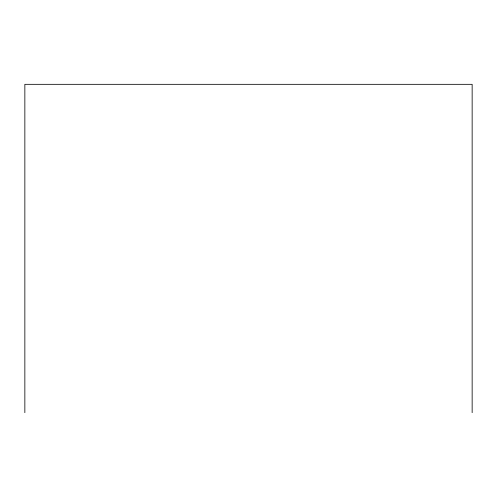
<?xml version="1.0" encoding="UTF-8"?>
<svg xmlns="http://www.w3.org/2000/svg" width="497" height="497" viewBox="0 0 497 497"><rect width="100%" height="100%" fill="white"/><g stroke="black" fill="none" stroke-linecap="round" stroke-linejoin="round"><path stroke-width="0.75" d="M472.15 412.672L472.15 84.328L24.85 84.328L24.85 412.672"/></g></svg>
